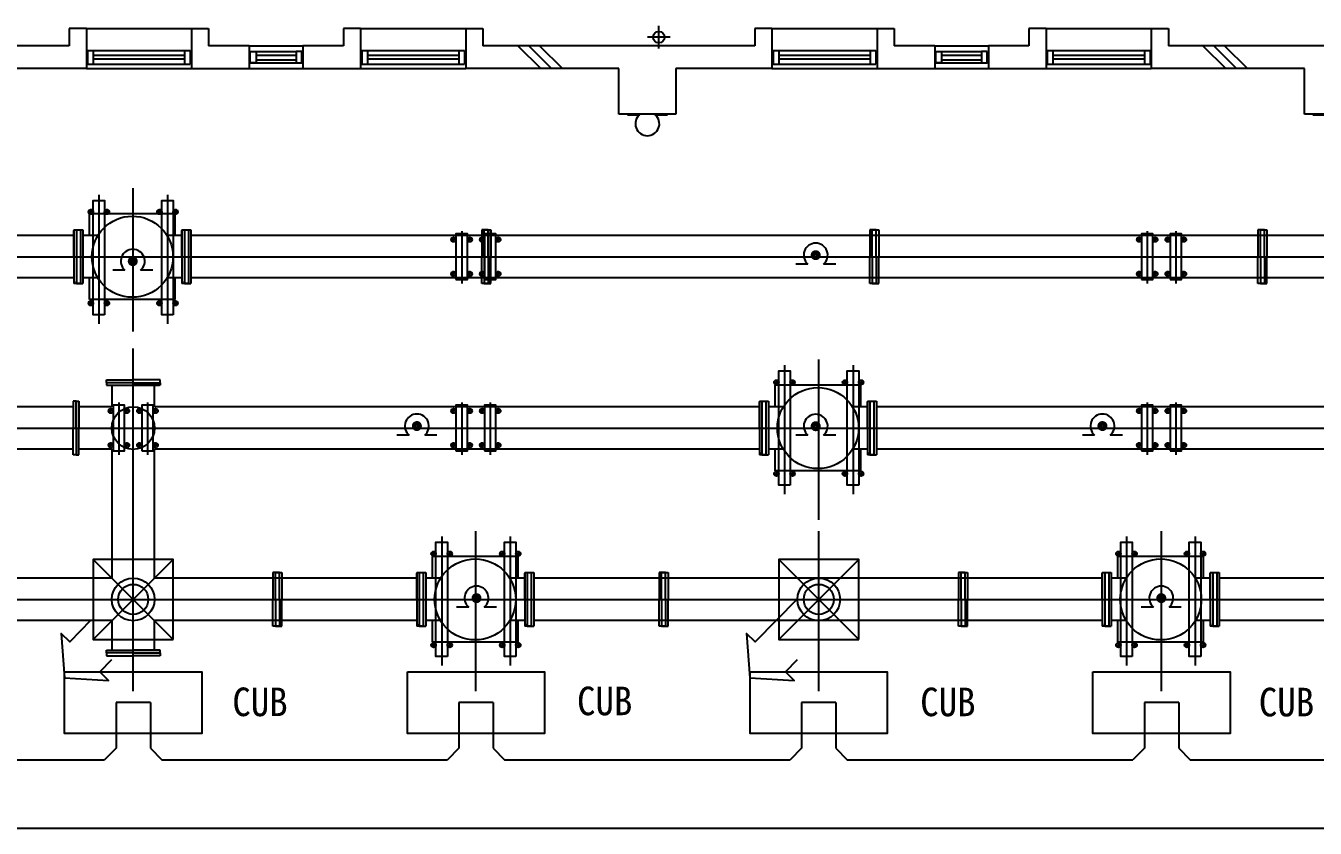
# Model space of a CAD drawing. Header units: millimetres. Extents: x 3254 to 63565, y -370693 to -326973.
# Drawn here: x 29925 to 41210, y -357035 to -350010 of the extents above; entities that cross this region are included whole.
import ezdxf
from ezdxf.enums import TextEntityAlignment as Align

# ---------------------------------------------------------------- set-up
doc = ezdxf.new("R2010")
doc.units = ezdxf.units.MM
doc.layers.add('TZ-BASE', color=253, linetype='Continuous')
doc.styles.get("Standard").update_dxf_attribs({"font": 'GulimChe.ttf'})

msp = doc.modelspace()

# ---------------------------------------------------------------- linework, layer by layer
at = {"layer": 'TZ-BASE'}
for p, q in [((30455.1, -350034.8), (30305.1, -350034.8)), ((30305.1, -350034.8), (30305.1, -350184.8)), ((30455.1, -350034.8), (31375.1, -350034.8)), ((30455.1, -350034.8), (30455.1, -350384.8)), ((31375.1, -350034.8), (31375.1, -350384.8)), ((31375.1, -350034.8), (31525.1, -350034.8)), ((31525.1, -350034.8), (31525.1, -350184.8)), ((32855.1, -350034.8), (32705.1, -350034.8)), ((32705.1, -350034.8), (32705.1, -350184.8)), ((32855.1, -350034.8), (33775.1, -350034.8)), ((32855.1, -350034.8), (32855.1, -350384.8)), ((33775.1, -350034.8), (33775.1, -350384.8)), ((33775.1, -350034.8), (33925.1, -350034.8)), ((33925.1, -350034.8), (33925.1, -350184.8)), ((35465.1, -350209.8), (35465.1, -350009.8)), ((36455.1, -350034.8), (36305.1, -350034.8)), ((36305.1, -350034.8), (36305.1, -350184.8)), ((36455.1, -350034.8), (37375.1, -350034.8)), ((36455.1, -350034.8), (36455.1, -350384.8)), ((37375.1, -350034.8), (37375.1, -350384.8)), ((37375.1, -350034.8), (37525.1, -350034.8)), ((37525.1, -350034.8), (37525.1, -350184.8)), ((38855.1, -350034.8), (38705.1, -350034.8)), ((38705.1, -350034.8), (38705.1, -350184.8)), ((38855.1, -350034.8), (39775.1, -350034.8)), ((38855.1, -350034.8), (38855.1, -350384.8)), ((39775.1, -350034.8), (39775.1, -350384.8)), ((39775.1, -350034.8), (39925.1, -350034.8)), ((39925.1, -350034.8), (39925.1, -350184.8)), ((35565.1, -350109.8), (35365.1, -350109.8)), ((30305.1, -350184.8), (27925.1, -350184.8)), ((30465.1, -350226.4), (31365.1, -350226.4)), ((30465.1, -350226.4), (30465.1, -350346.4)), ((30515.1, -350226.4), (30515.1, -350346.4)), ((30515.1, -350268), (31315.1, -350268)), ((31315.1, -350226.4), (31315.1, -350346.4)), ((31365.1, -350226.4), (31365.1, -350346.4)), ((31880.1, -350184.8), (31525.1, -350184.8)), ((31880.1, -350184.8), (32350.1, -350184.8)), ((31880.1, -350184.8), (31880.1, -350384.8)), ((31890.1, -350234.8), (32290.1, -350234.8)), ((31940.1, -350268.2), (32290.1, -350268.2)), ((32705.1, -350184.8), (32350.1, -350184.8)), ((32350.1, -350184.8), (32350.1, -350384.8)), ((32865.1, -350226.4), (33765.1, -350226.4)), ((32865.1, -350226.4), (32865.1, -350346.4)), ((32915.1, -350226.4), (32915.1, -350346.4)), ((32915.1, -350268), (33715.1, -350268)), ((33715.1, -350226.4), (33715.1, -350346.4)), ((33765.1, -350226.4), (33765.1, -350346.4)), ((36305.1, -350184.8), (33925.1, -350184.8)), ((34232.8, -350184.8), (34432.8, -350384.8)), ((34327.1, -350184.8), (34527.1, -350384.8)), ((34421.4, -350184.8), (34621.4, -350384.8)), ((36465.1, -350226.4), (37365.1, -350226.4)), ((36465.1, -350226.4), (36465.1, -350346.4)), ((36515.1, -350226.4), (36515.1, -350346.4)), ((36515.1, -350268), (37315.1, -350268)), ((37315.1, -350226.4), (37315.1, -350346.4)), ((37365.1, -350226.4), (37365.1, -350346.4)), ((37880.1, -350184.8), (37525.1, -350184.8)), ((37880.1, -350184.8), (38350.1, -350184.8)), ((37880.1, -350184.8), (37880.1, -350384.8)), ((37890.1, -350234.8), (38290.1, -350234.8)), ((37940.1, -350268.2), (38290.1, -350268.2)), ((38705.1, -350184.8), (38350.1, -350184.8)), ((38350.1, -350184.8), (38350.1, -350384.8)), ((38865.1, -350226.4), (39765.1, -350226.4)), ((38865.1, -350226.4), (38865.1, -350346.4)), ((38915.1, -350226.4), (38915.1, -350346.4)), ((38915.1, -350268), (39715.1, -350268)), ((39715.1, -350226.4), (39715.1, -350346.4)), ((39765.1, -350226.4), (39765.1, -350346.4)), ((42305.1, -350184.8), (39925.1, -350184.8)), ((40227.8, -350184.8), (40427.8, -350384.8)), ((40322.1, -350184.8), (40522.1, -350384.8)), ((40416.3, -350184.8), (40616.3, -350384.8)), ((30455.1, -350384.8), (29615.1, -350384.8)), ((30455.1, -350384.8), (31375.1, -350384.8)), ((30465.1, -350346.4), (31365.1, -350346.4)), ((30515.1, -350298), (31315.1, -350298)), ((31375.1, -350384.8), (31880.1, -350384.8)), ((31880.1, -350384.8), (32350.1, -350384.8)), ((31890.1, -350334.8), (32290.1, -350334.8)), ((31940.1, -350306.5), (32290.1, -350306.5)), ((32350.1, -350384.8), (32855.1, -350384.8)), ((32855.1, -350384.8), (33775.1, -350384.8)), ((32865.1, -350346.4), (33765.1, -350346.4)), ((32915.1, -350298), (33715.1, -350298)), ((35115.1, -350384.8), (33775.1, -350384.8)), ((35115.1, -350784.8), (35115.1, -350384.8)), ((35615.1, -350384.8), (35615.1, -350784.8)), ((36455.1, -350384.8), (35615.1, -350384.8)), ((36455.1, -350384.8), (37375.1, -350384.8)), ((36465.1, -350346.4), (37365.1, -350346.4)), ((36515.1, -350298), (37315.1, -350298)), ((37375.1, -350384.8), (37880.1, -350384.8)), ((37880.1, -350384.8), (38350.1, -350384.8)), ((37890.1, -350334.8), (38290.1, -350334.8)), ((37940.1, -350306.5), (38290.1, -350306.5)), ((38350.1, -350384.8), (38855.1, -350384.8)), ((38855.1, -350384.8), (39775.1, -350384.8)), ((38865.1, -350346.4), (39765.1, -350346.4)), ((38915.1, -350298), (39715.1, -350298)), ((41115.1, -350384.8), (39775.1, -350384.8)), ((41115.1, -350784.8), (41115.1, -350384.8)), ((35615.1, -350784.8), (35115.1, -350784.8)), ((35190.1, -350788), (35296.6, -350788)), ((35433.6, -350788), (35540.1, -350788)), ((35433.6, -350788), (35540.1, -350788)), ((41615.1, -350784.8), (41115.1, -350784.8)), ((41190.1, -350788), (41296.6, -350788)), ((30565.1, -351488.9), (30565.1, -352619.1)), ((30865.1, -352687.3), (30865.1, -351432.8)), ((31165.1, -351488.9), (31165.1, -352619.1)), ((30469.4, -351638.9), (30520, -351638.9)), ((30494.7, -351613.6), (30494.7, -351664.3)), ((30610.2, -351638.9), (30660.8, -351638.9)), ((30635.5, -351613.6), (30635.5, -351664.3)), ((31069.4, -351638.9), (31120, -351638.9)), ((31094.7, -351613.6), (31094.7, -351664.3)), ((31210.2, -351638.9), (31260.8, -351638.9)), ((31235.5, -351613.6), (31235.5, -351664.3)), ((31233.4, -351656.6), (30483.4, -351656.6)), ((30483.4, -351845.6), (30483.4, -351656.6)), ((31233.4, -351845.6), (31233.4, -351656.6)), ((30346.4, -351845.6), (25051.1, -351845.6)), ((30346.4, -351796.6), (30425.4, -351796.6)), ((30346.4, -351796.6), (30346.4, -352266.6)), ((30346.4, -352042.1), (30346.4, -351801.6)), ((30368.4, -351796.6), (30368.4, -352265.6)), ((30403.4, -351796.6), (30403.4, -352265.6)), ((30425.4, -351796.6), (30425.4, -352266.6)), ((30425.4, -351801.6), (30425.4, -352042.1)), ((30556, -351845.6), (30425.4, -351845.6)), ((30556, -351845.6), (30425.4, -351845.6)), ((31291.4, -351845.6), (31160.7, -351845.6)), ((31291.4, -351845.6), (31160.7, -351845.6)), ((31291.4, -351796.6), (31370.4, -351796.6)), ((31291.4, -351796.6), (31291.4, -352266.6)), ((31291.4, -352042.1), (31291.4, -351801.6)), ((31313.4, -351796.6), (31313.4, -352265.6)), ((31348.4, -351796.6), (31348.4, -352265.6)), ((31370.4, -351796.6), (31370.4, -352266.6)), ((31370.4, -351801.6), (31370.4, -352042.1)), ((48679.1, -351845.6), (31370.4, -351845.6)), ((33669.7, -351906.9), (33669.7, -351856.3)), ((33740.1, -351807.7), (33740.1, -352265.1)), ((33810.5, -351906.9), (33810.5, -351856.3)), ((33937.1, -351796.6), (33915.1, -351796.6)), ((33915.1, -351796.6), (33915.1, -352031.6)), ((33919.7, -351906.9), (33919.7, -351856.3)), ((33937.1, -351806.6), (33937.1, -351797.6)), ((33937.1, -352031.6), (33937.1, -351797.6)), ((33971.1, -351796.6), (33938.1, -351796.6)), ((33938.1, -351796.6), (33971.1, -351796.6)), ((33938.1, -351796.6), (33971.1, -351796.6)), ((33971.1, -351796.6), (33938.1, -351796.6)), ((33972.1, -351796.6), (33994.1, -351796.6)), ((33972.1, -351806.6), (33972.1, -351797.6)), ((33972.1, -352031.6), (33972.1, -351797.6)), ((33990.1, -351807.7), (33990.1, -352265.1)), ((33994.1, -351796.6), (33994.1, -352031.6)), ((34060.5, -351906.9), (34060.5, -351856.3)), ((37333.9, -351796.6), (37311.9, -351796.6)), ((37311.9, -351796.6), (37311.9, -352031.6)), ((37333.9, -351806.6), (37333.9, -351797.6)), ((37333.9, -352031.6), (37333.9, -351797.6)), ((37367.9, -351796.6), (37334.9, -351796.6)), ((37334.9, -351796.6), (37367.9, -351796.6)), ((37334.9, -351796.6), (37367.9, -351796.6)), ((37367.9, -351796.6), (37334.9, -351796.6)), ((37368.9, -351796.6), (37390.9, -351796.6)), ((37368.9, -351806.6), (37368.9, -351797.6)), ((37368.9, -352031.6), (37368.9, -351797.6)), ((37390.9, -351796.6), (37390.9, -352031.6)), ((39669.7, -351906.9), (39669.7, -351856.3)), ((39740.1, -351807.7), (39740.1, -352265.1)), ((39810.5, -351906.9), (39810.5, -351856.3)), ((39919.7, -351906.9), (39919.7, -351856.3)), ((39990.1, -351807.7), (39990.1, -352265.1)), ((40060.5, -351906.9), (40060.5, -351856.3)), ((40730.7, -351796.6), (40708.7, -351796.6)), ((40708.7, -351796.6), (40708.7, -352031.6)), ((40730.7, -351806.6), (40730.7, -351797.6)), ((40730.7, -352031.6), (40730.7, -351797.6)), ((40764.7, -351796.6), (40731.7, -351796.6)), ((40731.7, -351796.6), (40764.7, -351796.6)), ((40731.7, -351796.6), (40764.7, -351796.6)), ((40764.7, -351796.6), (40731.7, -351796.6)), ((40765.7, -351796.6), (40787.7, -351796.6)), ((40765.7, -351806.6), (40765.7, -351797.6)), ((40765.7, -352031.6), (40765.7, -351797.6)), ((40787.7, -351796.6), (40787.7, -352031.6)), ((33695, -351881.6), (33644.4, -351881.6)), ((33835.8, -351881.6), (33785.2, -351881.6)), ((33945, -351881.6), (33894.4, -351881.6)), ((34085.8, -351881.6), (34035.2, -351881.6)), ((39695, -351881.6), (39644.4, -351881.6)), ((39835.8, -351881.6), (39785.2, -351881.6)), ((39945, -351881.6), (39894.4, -351881.6)), ((40085.8, -351881.6), (40035.2, -351881.6)), ((12165.1, -352031.6), (49498, -352031.6)), ((30368.4, -352031.6), (30368.4, -352255.1)), ((31313.4, -352031.6), (31313.4, -352255.1)), ((33915.1, -352266.6), (33915.1, -352031.6)), ((33937.1, -352031.6), (33937.1, -352265.6)), ((33972.1, -352031.6), (33972.1, -352265.6)), ((33994.1, -352266.6), (33994.1, -352031.6)), ((37311.9, -352266.6), (37311.9, -352031.6)), ((37333.9, -352031.6), (37333.9, -352265.6)), ((37368.9, -352031.6), (37368.9, -352265.6)), ((37390.9, -352266.6), (37390.9, -352031.6)), ((40708.7, -352266.6), (40708.7, -352031.6)), ((40730.7, -352031.6), (40730.7, -352265.6)), ((40765.7, -352031.6), (40765.7, -352265.6)), ((40787.7, -352266.6), (40787.7, -352031.6)), ((30792.8, -352150.5), (30686.3, -352150.5)), ((31036.3, -352150.5), (30929.8, -352150.5)), ((33695, -352181.6), (33644.4, -352181.6)), ((33669.7, -352206.9), (33669.7, -352156.3)), ((33835.8, -352181.6), (33785.2, -352181.6)), ((33810.5, -352206.9), (33810.5, -352156.3)), ((33945, -352181.6), (33894.4, -352181.6)), ((33919.7, -352206.9), (33919.7, -352156.3)), ((34085.8, -352181.6), (34035.2, -352181.6)), ((34060.5, -352206.9), (34060.5, -352156.3)), ((36770, -352097.4), (36663.5, -352097.4)), ((37013.5, -352097.4), (36907, -352097.4)), ((39695, -352181.6), (39644.4, -352181.6)), ((39669.7, -352206.9), (39669.7, -352156.3)), ((39835.8, -352181.6), (39785.2, -352181.6)), ((39810.5, -352206.9), (39810.5, -352156.3)), ((39945, -352181.6), (39894.4, -352181.6)), ((39919.7, -352206.9), (39919.7, -352156.3)), ((40085.8, -352181.6), (40035.2, -352181.6)), ((40060.5, -352206.9), (40060.5, -352156.3)), ((30346.4, -352217.6), (25051.1, -352217.6)), ((30368.4, -352266.6), (30346.4, -352266.6)), ((30368.4, -352234.5), (30368.4, -352255.1)), ((30368.4, -352246.1), (30368.4, -352255.1)), ((30368.4, -352255.1), (30368.4, -352246.1)), ((30368.4, -352256.6), (30368.4, -352265.6)), ((30402.4, -352266.6), (30369.4, -352266.6)), ((30369.4, -352266.6), (30402.4, -352266.6)), ((30403.4, -352234.5), (30403.4, -352265.6)), ((30403.4, -352265.6), (30403.4, -352256.6)), ((30403.4, -352265.6), (30403.4, -352256.6)), ((30403.4, -352266.6), (30425.4, -352266.6)), ((30556, -352217.6), (30425.4, -352217.6)), ((30483.4, -352406.6), (30483.4, -352217.6)), ((31291.4, -352217.6), (31160.7, -352217.6)), ((31233.4, -352406.6), (31233.4, -352217.6)), ((31313.4, -352266.6), (31291.4, -352266.6)), ((31313.4, -352234.5), (31313.4, -352255.1)), ((31313.4, -352246.1), (31313.4, -352255.1)), ((31313.4, -352255.1), (31313.4, -352246.1)), ((31313.4, -352256.6), (31313.4, -352265.6)), ((31347.4, -352266.6), (31314.4, -352266.6)), ((31314.4, -352266.6), (31347.4, -352266.6)), ((31348.4, -352234.5), (31348.4, -352265.6)), ((31348.4, -352265.6), (31348.4, -352256.6)), ((31348.4, -352265.6), (31348.4, -352256.6)), ((31348.4, -352266.6), (31370.4, -352266.6)), ((48679.1, -352217.6), (31370.4, -352217.6)), ((33937.1, -352266.6), (33915.1, -352266.6)), ((33937.1, -352256.6), (33937.1, -352265.6)), ((33937.1, -352256.6), (33937.1, -352265.6)), ((33971.1, -352266.6), (33938.1, -352266.6)), ((33938.1, -352266.6), (33971.1, -352266.6)), ((33938.1, -352266.6), (33971.1, -352266.6)), ((33971.1, -352266.6), (33938.1, -352266.6)), ((33972.1, -352256.6), (33972.1, -352265.6)), ((33972.1, -352266.6), (33994.1, -352266.6)), ((37333.9, -352266.6), (37311.9, -352266.6)), ((37333.9, -352256.6), (37333.9, -352265.6)), ((37333.9, -352256.6), (37333.9, -352265.6)), ((37367.9, -352266.6), (37334.9, -352266.6)), ((37334.9, -352266.6), (37367.9, -352266.6)), ((37334.9, -352266.6), (37367.9, -352266.6)), ((37367.9, -352266.6), (37334.9, -352266.6)), ((37368.9, -352256.6), (37368.9, -352265.6)), ((37368.9, -352266.6), (37390.9, -352266.6)), ((40730.7, -352266.6), (40708.7, -352266.6)), ((40730.7, -352256.6), (40730.7, -352265.6)), ((40730.7, -352256.6), (40730.7, -352265.6)), ((40764.7, -352266.6), (40731.7, -352266.6)), ((40731.7, -352266.6), (40764.7, -352266.6)), ((40731.7, -352266.6), (40764.7, -352266.6)), ((40764.7, -352266.6), (40731.7, -352266.6)), ((40765.7, -352256.6), (40765.7, -352265.6)), ((40765.7, -352266.6), (40787.7, -352266.6)), ((31233.4, -352406.6), (30483.4, -352406.6)), ((30494.7, -352413.6), (30494.7, -352464.3)), ((30635.5, -352413.6), (30635.5, -352464.3)), ((31094.7, -352413.6), (31094.7, -352464.3)), ((31235.5, -352413.6), (31235.5, -352464.3)), ((30469.4, -352438.9), (30520, -352438.9)), ((30610.2, -352438.9), (30660.8, -352438.9)), ((31069.4, -352438.9), (31120, -352438.9)), ((31210.2, -352438.9), (31260.8, -352438.9)), ((30865.1, -355834), (30865.1, -352834)), ((36565.1, -352981.6), (36565.1, -354111.7)), ((36865.1, -354334), (36865.1, -352932.8)), ((37165.1, -352981.6), (37165.1, -354111.7)), ((30630.1, -353131.3), (30630.1, -353109.3)), ((30630.1, -353109.3), (30865.1, -353109.3)), ((31100.1, -353109.3), (30865.1, -353109.3)), ((31100.1, -353134.3), (31100.1, -353109.3)), ((36494.7, -353106.3), (36494.7, -353156.9)), ((36635.5, -353106.3), (36635.5, -353156.9)), ((37094.7, -353106.3), (37094.7, -353156.9)), ((37235.5, -353106.3), (37235.5, -353156.9)), ((30630.1, -353134.3), (30630.1, -353156.3)), ((30630.1, -353156.3), (30865.1, -353156.3)), ((30630.1, -353156.3), (30865.1, -353156.3)), ((30662.2, -353134.3), (30631.1, -353134.3)), ((30865.1, -353134.3), (30631.1, -353134.3)), ((30635.1, -353156.3), (30865.1, -353156.3)), ((30679.1, -353156.3), (30679.1, -353345.6)), ((30865.1, -353134.3), (31099.1, -353134.3)), ((31100.1, -353156.3), (30865.1, -353156.3)), ((30865.1, -353156.3), (31095.1, -353156.3)), ((31051.1, -353156.3), (31095.1, -353156.3)), ((31051.1, -353345.6), (31051.1, -353156.3)), ((31068, -353134.3), (31099.1, -353134.3)), ((31100.1, -353134.3), (31100.1, -353156.3)), ((36469.4, -353131.6), (36520, -353131.6)), ((37233.4, -353156.6), (36483.4, -353156.6)), ((36483.4, -353345.6), (36483.4, -353156.6)), ((36610.2, -353131.6), (36660.8, -353131.6)), ((37069.4, -353131.6), (37120, -353131.6)), ((37210.2, -353131.6), (37260.8, -353131.6)), ((37233.4, -353345.6), (37233.4, -353156.6)), ((30340.9, -353296.6), (30340.9, -353531.6)), ((30365.9, -353296.6), (30340.9, -353296.6)), ((30365.9, -353296.6), (30387.9, -353296.6)), ((30365.9, -353531.6), (30365.9, -353297.6)), ((30365.9, -353328.7), (30365.9, -353297.6)), ((30387.9, -353296.6), (30387.9, -353531.6)), ((30387.9, -353531.6), (30387.9, -353301.6)), ((30387.9, -353345.6), (30387.9, -353301.6)), ((30740.1, -353307.7), (30740.1, -353765.1)), ((30990.1, -353307.7), (30990.1, -353765.1)), ((33740.1, -353307.7), (33740.1, -353765.1)), ((33990.1, -353307.7), (33990.1, -353765.1)), ((36346.4, -353296.6), (36425.4, -353296.6)), ((36346.4, -353296.6), (36346.4, -353766.6)), ((36346.4, -353542.1), (36346.4, -353301.6)), ((36368.4, -353296.6), (36368.4, -353765.6)), ((36403.4, -353296.6), (36403.4, -353765.6)), ((36425.4, -353296.6), (36425.4, -353766.6)), ((36425.4, -353301.6), (36425.4, -353542.1)), ((37291.4, -353296.6), (37370.4, -353296.6)), ((37291.4, -353296.6), (37291.4, -353766.6)), ((37291.4, -353542.1), (37291.4, -353301.6)), ((37313.4, -353296.6), (37313.4, -353765.6)), ((37348.4, -353296.6), (37348.4, -353765.6)), ((37370.4, -353296.6), (37370.4, -353766.6)), ((37370.4, -353301.6), (37370.4, -353542.1)), ((39740.1, -353307.7), (39740.1, -353765.1)), ((39990.1, -353307.7), (39990.1, -353765.1)), ((30340.9, -353345.6), (19051.1, -353345.6)), ((30679.1, -353345.6), (30387.9, -353345.6)), ((30695, -353381.6), (30644.4, -353381.6)), ((30669.7, -353406.9), (30669.7, -353356.3)), ((30835.8, -353381.6), (30785.2, -353381.6)), ((30810.5, -353406.9), (30810.5, -353356.3)), ((30945, -353381.6), (30894.4, -353381.6)), ((30919.7, -353406.9), (30919.7, -353356.3)), ((31085.8, -353381.6), (31035.2, -353381.6)), ((36346.4, -353345.6), (31051.1, -353345.6)), ((31060.5, -353406.9), (31060.5, -353356.3)), ((33695, -353381.6), (33644.4, -353381.6)), ((33669.7, -353406.9), (33669.7, -353356.3)), ((33835.8, -353381.6), (33785.2, -353381.6)), ((33810.5, -353406.9), (33810.5, -353356.3)), ((33945, -353381.6), (33894.4, -353381.6)), ((33919.7, -353406.9), (33919.7, -353356.3)), ((34085.8, -353381.6), (34035.2, -353381.6)), ((34060.5, -353406.9), (34060.5, -353356.3)), ((36556, -353345.6), (36425.4, -353345.6)), ((37291.4, -353345.6), (37160.7, -353345.6)), ((48679.1, -353345.6), (37370.4, -353345.6)), ((39695, -353381.6), (39644.4, -353381.6)), ((39669.7, -353406.9), (39669.7, -353356.3)), ((39835.8, -353381.6), (39785.2, -353381.6)), ((39810.5, -353406.9), (39810.5, -353356.3)), ((39945, -353381.6), (39894.4, -353381.6)), ((39919.7, -353406.9), (39919.7, -353356.3)), ((40085.8, -353381.6), (40035.2, -353381.6)), ((40060.5, -353406.9), (40060.5, -353356.3)), ((18120.2, -353531.6), (55478.5, -353531.6)), ((30340.9, -353766.6), (30340.9, -353531.6)), ((30365.9, -353531.6), (30365.9, -353765.6)), ((30387.9, -353766.6), (30387.9, -353531.6)), ((30387.9, -353766.6), (30387.9, -353531.6)), ((30387.9, -353761.6), (30387.9, -353531.6)), ((36368.4, -353531.6), (36368.4, -353755.1)), ((37313.4, -353531.6), (37313.4, -353755.1)), ((30669.7, -353706.9), (30669.7, -353656.3)), ((30810.5, -353706.9), (30810.5, -353656.3)), ((30919.7, -353706.9), (30919.7, -353656.3)), ((31060.5, -353706.9), (31060.5, -353656.3)), ((33279.4, -353593.6), (33172.9, -353593.6)), ((33522.9, -353593.6), (33416.4, -353593.6)), ((33669.7, -353706.9), (33669.7, -353656.3)), ((33810.5, -353706.9), (33810.5, -353656.3)), ((33919.7, -353706.9), (33919.7, -353656.3)), ((34060.5, -353706.9), (34060.5, -353656.3)), ((36770, -353595), (36663.5, -353595)), ((37013.5, -353595), (36907, -353595)), ((39279.4, -353593.6), (39172.9, -353593.6)), ((39522.9, -353593.6), (39416.4, -353593.6)), ((39669.7, -353706.9), (39669.7, -353656.3)), ((39810.5, -353706.9), (39810.5, -353656.3)), ((39919.7, -353706.9), (39919.7, -353656.3)), ((40060.5, -353706.9), (40060.5, -353656.3)), ((30340.9, -353717.6), (19051.1, -353717.6)), ((30362.9, -353766.6), (30340.9, -353766.6)), ((30365.9, -353734.6), (30365.9, -353765.6)), ((30365.9, -353766.6), (30387.9, -353766.6)), ((30679.1, -353717.6), (30387.9, -353717.6)), ((30695, -353681.6), (30644.4, -353681.6)), ((30679.1, -353717.6), (30679.1, -354845.6)), ((30835.8, -353681.6), (30785.2, -353681.6)), ((30945, -353681.6), (30894.4, -353681.6)), ((31085.8, -353681.6), (31035.2, -353681.6)), ((31051.1, -354845.6), (31051.1, -353717.6)), ((36346.4, -353717.6), (31051.1, -353717.6)), ((33695, -353681.6), (33644.4, -353681.6)), ((33835.8, -353681.6), (33785.2, -353681.6)), ((33945, -353681.6), (33894.4, -353681.6)), ((34085.8, -353681.6), (34035.2, -353681.6)), ((36368.4, -353766.6), (36346.4, -353766.6)), ((36368.4, -353734.5), (36368.4, -353755.1)), ((36368.4, -353746.1), (36368.4, -353755.1)), ((36368.4, -353755.1), (36368.4, -353746.1)), ((36368.4, -353756.6), (36368.4, -353765.6)), ((36402.4, -353766.6), (36369.4, -353766.6)), ((36369.4, -353766.6), (36402.4, -353766.6)), ((36403.4, -353734.5), (36403.4, -353765.6)), ((36403.4, -353765.6), (36403.4, -353756.6)), ((36403.4, -353765.6), (36403.4, -353756.6)), ((36403.4, -353766.6), (36425.4, -353766.6)), ((36556, -353717.6), (36425.4, -353717.6)), ((36483.4, -353906.6), (36483.4, -353717.6)), ((37291.4, -353717.6), (37160.7, -353717.6)), ((37233.4, -353906.6), (37233.4, -353717.6)), ((37313.4, -353766.6), (37291.4, -353766.6)), ((37313.4, -353734.5), (37313.4, -353755.1)), ((37313.4, -353746.1), (37313.4, -353755.1)), ((37313.4, -353755.1), (37313.4, -353746.1)), ((37313.4, -353756.6), (37313.4, -353765.6)), ((37347.4, -353766.6), (37314.4, -353766.6)), ((37314.4, -353766.6), (37347.4, -353766.6)), ((37348.4, -353734.5), (37348.4, -353765.6)), ((37348.4, -353765.6), (37348.4, -353756.6)), ((37348.4, -353765.6), (37348.4, -353756.6)), ((37348.4, -353766.6), (37370.4, -353766.6)), ((48679.1, -353717.6), (37370.4, -353717.6)), ((39695, -353681.6), (39644.4, -353681.6)), ((39835.8, -353681.6), (39785.2, -353681.6)), ((39945, -353681.6), (39894.4, -353681.6)), ((40085.8, -353681.6), (40035.2, -353681.6)), ((36469.4, -353931.6), (36520, -353931.6)), ((37233.4, -353906.6), (36483.4, -353906.6)), ((36494.7, -353906.3), (36494.7, -353956.9)), ((36610.2, -353931.6), (36660.8, -353931.6)), ((36635.5, -353906.3), (36635.5, -353956.9)), ((37069.4, -353931.6), (37120, -353931.6)), ((37094.7, -353906.3), (37094.7, -353956.9)), ((37210.2, -353931.6), (37260.8, -353931.6)), ((37235.5, -353906.3), (37235.5, -353956.9)), ((33865.1, -355834), (33865.1, -354432.8)), ((36865.1, -355834), (36865.1, -354432.8)), ((39865.1, -355834), (39865.1, -354432.8)), ((33565.1, -354481.6), (33565.1, -355611.7)), ((34165.1, -354481.6), (34165.1, -355611.7)), ((39558.4, -354481.6), (39558.4, -355611.7)), ((40158.4, -354481.6), (40158.4, -355611.7)), ((31215.1, -354681.6), (30515.1, -355381.6)), ((31215.1, -355381.6), (30515.1, -354681.6)), ((31215.1, -354681.6), (30515.1, -355381.6)), ((31215.1, -355381.6), (30515.1, -354681.6)), ((33469.4, -354631.6), (33520, -354631.6)), ((34233.4, -354656.6), (33483.4, -354656.6)), ((33483.4, -354845.6), (33483.4, -354656.6)), ((33494.7, -354606.3), (33494.7, -354656.9)), ((33610.2, -354631.6), (33660.8, -354631.6)), ((33635.5, -354606.3), (33635.5, -354656.9)), ((34069.4, -354631.6), (34120, -354631.6)), ((34094.7, -354606.3), (34094.7, -354656.9)), ((34210.2, -354631.6), (34260.8, -354631.6)), ((34233.4, -354845.6), (34233.4, -354656.6)), ((34235.5, -354606.3), (34235.5, -354656.9)), ((37215.1, -354681.6), (36515.1, -355381.6)), ((37215.1, -355381.6), (36515.1, -354681.6)), ((37215.1, -354681.6), (36515.1, -355381.6)), ((37215.1, -355381.6), (36515.1, -354681.6)), ((39462.6, -354631.6), (39513.3, -354631.6)), ((40233.4, -354656.6), (39483.4, -354656.6)), ((39483.4, -354845.6), (39483.4, -354656.6)), ((39488, -354606.3), (39488, -354656.9)), ((39603.5, -354631.6), (39654.1, -354631.6)), ((39628.8, -354606.3), (39628.8, -354656.9)), ((40062.6, -354631.6), (40113.3, -354631.6)), ((40088, -354606.3), (40088, -354656.9)), ((40203.5, -354631.6), (40254.1, -354631.6)), ((40228.8, -354606.3), (40228.8, -354656.9)), ((40233.4, -354845.6), (40233.4, -354656.6)), ((32110.1, -354796.6), (32088.1, -354796.6)), ((32088.1, -354796.6), (32088.1, -355031.6)), ((32110.1, -354806.6), (32110.1, -354797.6)), ((32110.1, -355031.6), (32110.1, -354797.6)), ((32144.1, -354796.6), (32111.1, -354796.6)), ((32111.1, -354796.6), (32144.1, -354796.6)), ((32111.1, -354796.6), (32144.1, -354796.6)), ((32144.1, -354796.6), (32111.1, -354796.6)), ((32145.1, -354796.6), (32167.1, -354796.6)), ((32145.1, -354806.6), (32145.1, -354797.6)), ((32145.1, -355031.6), (32145.1, -354797.6)), ((32167.1, -354796.6), (32167.1, -355031.6)), ((33346.4, -354796.6), (33425.4, -354796.6)), ((33346.4, -354796.6), (33346.4, -355266.6)), ((33346.4, -355042.1), (33346.4, -354801.6)), ((33368.4, -354796.6), (33368.4, -355265.6)), ((33403.4, -354796.6), (33403.4, -355265.6)), ((33425.4, -354796.6), (33425.4, -355266.6)), ((33425.4, -354801.6), (33425.4, -355042.1)), ((34291.4, -354796.6), (34370.4, -354796.6)), ((34291.4, -354796.6), (34291.4, -355266.6)), ((34291.4, -355042.1), (34291.4, -354801.6)), ((34313.4, -354796.6), (34313.4, -355265.6)), ((34348.4, -354796.6), (34348.4, -355265.6)), ((34370.4, -354796.6), (34370.4, -355266.6)), ((34370.4, -354801.6), (34370.4, -355042.1)), ((35489.4, -354796.6), (35467.4, -354796.6)), ((35467.4, -354796.6), (35467.4, -355031.6)), ((35489.4, -354806.6), (35489.4, -354797.6)), ((35489.4, -355031.6), (35489.4, -354797.6)), ((35523.4, -354796.6), (35490.4, -354796.6)), ((35490.4, -354796.6), (35523.4, -354796.6)), ((35490.4, -354796.6), (35523.4, -354796.6)), ((35523.4, -354796.6), (35490.4, -354796.6)), ((35524.4, -354796.6), (35546.4, -354796.6)), ((35524.4, -354806.6), (35524.4, -354797.6)), ((35524.4, -355031.6), (35524.4, -354797.6)), ((35546.4, -354796.6), (35546.4, -355031.6)), ((38110.1, -354796.6), (38088.1, -354796.6)), ((38088.1, -354796.6), (38088.1, -355031.6)), ((38110.1, -354806.6), (38110.1, -354797.6)), ((38110.1, -355031.6), (38110.1, -354797.6)), ((38144.1, -354796.6), (38111.1, -354796.6)), ((38111.1, -354796.6), (38144.1, -354796.6)), ((38111.1, -354796.6), (38144.1, -354796.6)), ((38144.1, -354796.6), (38111.1, -354796.6)), ((38145.1, -354796.6), (38167.1, -354796.6)), ((38145.1, -354806.6), (38145.1, -354797.6)), ((38145.1, -355031.6), (38145.1, -354797.6)), ((38167.1, -354796.6), (38167.1, -355031.6)), ((39346.4, -354796.6), (39425.4, -354796.6)), ((39346.4, -354796.6), (39346.4, -355266.6)), ((39346.4, -355042.1), (39346.4, -354801.6)), ((39368.4, -354796.6), (39368.4, -355265.6)), ((39403.4, -354796.6), (39403.4, -355265.6)), ((39425.4, -354796.6), (39425.4, -355266.6)), ((39425.4, -354801.6), (39425.4, -355042.1)), ((40291.4, -354796.6), (40370.4, -354796.6)), ((40291.4, -354796.6), (40291.4, -355266.6)), ((40291.4, -355042.1), (40291.4, -354801.6)), ((40313.4, -354796.6), (40313.4, -355265.6)), ((40348.4, -354796.6), (40348.4, -355265.6)), ((40370.4, -354796.6), (40370.4, -355266.6)), ((40370.4, -354801.6), (40370.4, -355042.1)), ((30679.1, -354845.6), (28160.7, -354845.6)), ((33346.4, -354845.6), (31051.1, -354845.6)), ((33483.4, -354845.6), (33425.4, -354845.6)), ((33556, -354845.6), (33425.4, -354845.6)), ((34291.4, -354845.6), (34160.7, -354845.6)), ((34291.4, -354845.6), (34233.4, -354845.6)), ((39346.4, -354845.6), (34370.4, -354845.6)), ((39556, -354845.6), (39425.4, -354845.6)), ((39556, -354845.6), (39425.4, -354845.6)), ((40291.4, -354845.6), (40160.7, -354845.6)), ((40291.4, -354845.6), (40160.7, -354845.6)), ((48679.1, -354845.6), (40370.4, -354845.6)), ((12165.1, -355031.6), (55478.5, -355031.6)), ((30600.3, -355031.6), (31140, -355031.6)), ((32088.1, -355266.6), (32088.1, -355031.6)), ((32110.1, -355031.6), (32110.1, -355265.6)), ((32145.1, -355031.6), (32145.1, -355265.6)), ((32167.1, -355266.6), (32167.1, -355031.6)), ((33368.4, -355031.6), (33368.4, -355255.1)), ((33801.2, -355100.2), (33694.7, -355100.2)), ((34044.7, -355100.2), (33938.2, -355100.2)), ((34313.4, -355031.6), (34313.4, -355255.1)), ((35467.4, -355266.6), (35467.4, -355031.6)), ((35489.4, -355031.6), (35489.4, -355265.6)), ((35524.4, -355031.6), (35524.4, -355265.6)), ((35546.4, -355266.6), (35546.4, -355031.6)), ((36600.3, -355031.6), (37140, -355031.6)), ((38088.1, -355266.6), (38088.1, -355031.6)), ((38110.1, -355031.6), (38110.1, -355265.6)), ((38145.1, -355031.6), (38145.1, -355265.6)), ((38167.1, -355266.6), (38167.1, -355031.6)), ((39368.4, -355031.6), (39368.4, -355255.1)), ((39794.5, -355100.2), (39688, -355100.2)), ((40038, -355100.2), (39931.5, -355100.2)), ((40313.4, -355031.6), (40313.4, -355255.1)), ((30679.1, -355217.6), (28160.7, -355217.6)), ((30679.1, -355217.6), (30679.1, -355477.4)), ((31051.1, -355477.4), (31051.1, -355217.6)), ((33346.4, -355217.6), (31051.1, -355217.6)), ((33368.4, -355234.5), (33368.4, -355255.1)), ((33368.4, -355246.1), (33368.4, -355255.1)), ((33368.4, -355255.1), (33368.4, -355246.1)), ((33403.4, -355234.5), (33403.4, -355265.6)), ((33483.4, -355217.6), (33425.4, -355217.6)), ((33556, -355217.6), (33425.4, -355217.6)), ((33483.4, -355406.6), (33483.4, -355217.6)), ((34291.4, -355217.6), (34160.7, -355217.6)), ((34233.4, -355406.6), (34233.4, -355217.6)), ((34291.4, -355217.6), (34233.4, -355217.6)), ((34313.4, -355234.5), (34313.4, -355255.1)), ((34313.4, -355246.1), (34313.4, -355255.1)), ((34313.4, -355255.1), (34313.4, -355246.1)), ((34348.4, -355234.5), (34348.4, -355265.6)), ((39346.4, -355217.6), (34370.4, -355217.6)), ((39368.4, -355234.5), (39368.4, -355255.1)), ((39368.4, -355246.1), (39368.4, -355255.1)), ((39368.4, -355255.1), (39368.4, -355246.1)), ((39403.4, -355234.5), (39403.4, -355265.6)), ((39556, -355217.6), (39425.4, -355217.6)), ((39556, -355217.6), (39425.4, -355217.6)), ((39483.4, -355406.6), (39483.4, -355217.6)), ((40291.4, -355217.6), (40160.7, -355217.6)), ((40291.4, -355217.6), (40160.7, -355217.6)), ((40233.4, -355406.6), (40233.4, -355217.6)), ((40313.4, -355234.5), (40313.4, -355255.1)), ((40313.4, -355246.1), (40313.4, -355255.1)), ((40313.4, -355255.1), (40313.4, -355246.1)), ((40348.4, -355234.5), (40348.4, -355265.6)), ((48679.1, -355217.6), (40370.4, -355217.6)), ((32110.1, -355266.6), (32088.1, -355266.6)), ((32110.1, -355256.6), (32110.1, -355265.6)), ((32110.1, -355256.6), (32110.1, -355265.6)), ((32144.1, -355266.6), (32111.1, -355266.6)), ((32111.1, -355266.6), (32144.1, -355266.6)), ((32111.1, -355266.6), (32144.1, -355266.6)), ((32144.1, -355266.6), (32111.1, -355266.6)), ((32145.1, -355256.6), (32145.1, -355265.6)), ((32145.1, -355266.6), (32167.1, -355266.6)), ((33368.4, -355266.6), (33346.4, -355266.6)), ((33368.4, -355256.6), (33368.4, -355265.6)), ((33402.4, -355266.6), (33369.4, -355266.6)), ((33369.4, -355266.6), (33402.4, -355266.6)), ((33403.4, -355265.6), (33403.4, -355256.6)), ((33403.4, -355265.6), (33403.4, -355256.6)), ((33403.4, -355266.6), (33425.4, -355266.6)), ((34313.4, -355266.6), (34291.4, -355266.6)), ((34313.4, -355256.6), (34313.4, -355265.6)), ((34347.4, -355266.6), (34314.4, -355266.6)), ((34314.4, -355266.6), (34347.4, -355266.6)), ((34348.4, -355265.6), (34348.4, -355256.6)), ((34348.4, -355265.6), (34348.4, -355256.6)), ((34348.4, -355266.6), (34370.4, -355266.6)), ((35489.4, -355266.6), (35467.4, -355266.6)), ((35489.4, -355256.6), (35489.4, -355265.6)), ((35489.4, -355256.6), (35489.4, -355265.6)), ((35523.4, -355266.6), (35490.4, -355266.6)), ((35490.4, -355266.6), (35523.4, -355266.6)), ((35490.4, -355266.6), (35523.4, -355266.6)), ((35523.4, -355266.6), (35490.4, -355266.6)), ((35524.4, -355256.6), (35524.4, -355265.6)), ((35524.4, -355266.6), (35546.4, -355266.6)), ((38110.1, -355266.6), (38088.1, -355266.6)), ((38110.1, -355256.6), (38110.1, -355265.6)), ((38110.1, -355256.6), (38110.1, -355265.6)), ((38144.1, -355266.6), (38111.1, -355266.6)), ((38111.1, -355266.6), (38144.1, -355266.6)), ((38111.1, -355266.6), (38144.1, -355266.6)), ((38144.1, -355266.6), (38111.1, -355266.6)), ((38145.1, -355256.6), (38145.1, -355265.6)), ((38145.1, -355266.6), (38167.1, -355266.6)), ((39368.4, -355266.6), (39346.4, -355266.6)), ((39368.4, -355256.6), (39368.4, -355265.6)), ((39402.4, -355266.6), (39369.4, -355266.6)), ((39369.4, -355266.6), (39402.4, -355266.6)), ((39403.4, -355265.6), (39403.4, -355256.6)), ((39403.4, -355265.6), (39403.4, -355256.6)), ((39403.4, -355266.6), (39425.4, -355266.6)), ((40313.4, -355266.6), (40291.4, -355266.6)), ((40313.4, -355256.6), (40313.4, -355265.6)), ((40347.4, -355266.6), (40314.4, -355266.6)), ((40314.4, -355266.6), (40347.4, -355266.6)), ((40348.4, -355265.6), (40348.4, -355256.6)), ((40348.4, -355265.6), (40348.4, -355256.6)), ((40348.4, -355266.6), (40370.4, -355266.6)), ((30630.1, -355499.4), (30630.1, -355477.4)), ((30630.1, -355477.4), (30865.1, -355477.4)), ((30630.1, -355477.4), (30865.1, -355477.4)), ((30635.1, -355477.4), (30865.1, -355477.4)), ((31100.1, -355477.4), (30865.1, -355477.4)), ((30865.1, -355477.4), (31095.1, -355477.4)), ((31051.1, -355477.4), (31095.1, -355477.4)), ((31100.1, -355499.4), (31100.1, -355477.4)), ((33469.4, -355431.6), (33520, -355431.6)), ((34233.4, -355406.6), (33483.4, -355406.6)), ((33494.7, -355406.3), (33494.7, -355456.9)), ((33610.2, -355431.6), (33660.8, -355431.6)), ((33635.5, -355406.3), (33635.5, -355456.9)), ((34069.4, -355431.6), (34120, -355431.6)), ((34094.7, -355406.3), (34094.7, -355456.9)), ((34210.2, -355431.6), (34260.8, -355431.6)), ((34235.5, -355406.3), (34235.5, -355456.9)), ((39462.6, -355431.6), (39513.3, -355431.6)), ((40233.4, -355406.6), (39483.4, -355406.6)), ((39488, -355406.3), (39488, -355456.9)), ((39603.5, -355431.6), (39654.1, -355431.6)), ((39628.8, -355406.3), (39628.8, -355456.9)), ((40062.6, -355431.6), (40113.3, -355431.6)), ((40088, -355406.3), (40088, -355456.9)), ((40203.5, -355431.6), (40254.1, -355431.6)), ((40228.8, -355406.3), (40228.8, -355456.9)), ((30630.1, -355502.4), (30630.1, -355524.4)), ((30630.1, -355524.4), (30865.1, -355524.4)), ((30662.2, -355499.4), (30631.1, -355499.4)), ((30865.1, -355499.4), (30631.1, -355499.4)), ((30865.1, -355499.4), (31099.1, -355499.4)), ((31100.1, -355524.4), (30865.1, -355524.4)), ((31068, -355499.4), (31099.1, -355499.4)), ((31100.1, -355499.4), (31100.1, -355524.4)), ((30715.1, -355934.8), (30715.1, -356334.8)), ((31015.1, -355934.8), (30715.1, -355934.8)), ((31015.1, -355934.8), (31015.1, -356334.8)), ((33715.1, -355934.8), (33715.1, -356334.8)), ((34015.1, -355934.8), (33715.1, -355934.8)), ((34015.1, -355934.8), (34015.1, -356334.8)), ((36715.1, -355934.8), (36715.1, -356334.8)), ((37015.1, -355934.8), (36715.1, -355934.8)), ((37015.1, -355934.8), (37015.1, -356334.8)), ((39715.1, -355934.8), (39715.1, -356334.8)), ((40015.1, -355934.8), (39715.1, -355934.8)), ((40015.1, -355934.8), (40015.1, -356334.8)), ((30715.1, -356334.8), (30615, -356434.8)), ((31015.1, -356334.8), (31114.4, -356434.8)), ((33715.1, -356334.8), (33615, -356434.8)), ((34015.1, -356334.8), (34114.4, -356434.8)), ((36715.1, -356334.8), (36615, -356434.8)), ((37015.1, -356334.8), (37114.4, -356434.8)), ((39715.1, -356334.8), (39615, -356434.8)), ((40015.1, -356334.8), (40114.4, -356434.8)), ((28114.4, -356434.8), (30615, -356434.8)), ((31114.4, -356434.8), (33615, -356434.8)), ((34114.4, -356434.8), (36615, -356434.8)), ((37114.4, -356434.8), (39615, -356434.8)), ((40114.4, -356434.8), (45615, -356434.8)), ((17141.6, -357034.8), (52015.1, -357034.8))]:
    msp.add_line(p, q, dxfattribs=at)
for points in [[(31890.1, -350234.8), (31940.1, -350234.8), (31940.1, -350334.8), (31890.1, -350334.8)], [(32340.1, -350234.8), (32290.1, -350234.8), (32290.1, -350334.8), (32340.1, -350334.8)], [(37890.1, -350234.8), (37940.1, -350234.8), (37940.1, -350334.8), (37890.1, -350334.8)], [(38340.1, -350234.8), (38290.1, -350234.8), (38290.1, -350334.8), (38340.1, -350334.8)], [(30615.1, -352538.9), (30515.1, -352538.9), (30515.1, -351538.9), (30615.1, -351538.9)], [(31215.1, -352538.9), (31115.1, -352538.9), (31115.1, -351538.9), (31215.1, -351538.9)], [(33690.1, -352231.6), (33790.1, -352231.6), (33790.1, -351831.6), (33690.1, -351831.6)], [(33940.1, -352231.6), (34040.1, -352231.6), (34040.1, -351831.6), (33940.1, -351831.6)], [(39690.1, -352231.6), (39790.1, -352231.6), (39790.1, -351831.6), (39690.1, -351831.6)], [(39940.1, -352231.6), (40040.1, -352231.6), (40040.1, -351831.6), (39940.1, -351831.6)], [(36615.1, -354031.6), (36515.1, -354031.6), (36515.1, -353031.6), (36615.1, -353031.6)], [(37215.1, -354031.6), (37115.1, -354031.6), (37115.1, -353031.6), (37215.1, -353031.6)], [(30690.1, -353731.6), (30790.1, -353731.6), (30790.1, -353331.6), (30690.1, -353331.6)], [(30940.1, -353731.6), (31040.1, -353731.6), (31040.1, -353331.6), (30940.1, -353331.6)], [(33690.1, -353731.6), (33790.1, -353731.6), (33790.1, -353331.6), (33690.1, -353331.6)], [(33940.1, -353731.6), (34040.1, -353731.6), (34040.1, -353331.6), (33940.1, -353331.6)], [(39690.1, -353731.6), (39790.1, -353731.6), (39790.1, -353331.6), (39690.1, -353331.6)], [(39940.1, -353731.6), (40040.1, -353731.6), (40040.1, -353331.6), (39940.1, -353331.6)], [(33615.1, -355531.6), (33515.1, -355531.6), (33515.1, -354531.6), (33615.1, -354531.6)], [(34215.1, -355531.6), (34115.1, -355531.6), (34115.1, -354531.6), (34215.1, -354531.6)], [(39608.4, -355531.6), (39508.4, -355531.6), (39508.4, -354531.6), (39608.4, -354531.6)], [(40208.4, -355531.6), (40108.4, -355531.6), (40108.4, -354531.6), (40208.4, -354531.6)], [(31215.1, -355381.6), (31215.1, -354681.6), (30515.1, -354681.6), (30515.1, -355381.6)], [(31215.1, -355381.6), (31215.1, -354681.6), (30515.1, -354681.6), (30515.1, -355381.6)], [(37215.1, -355381.6), (37215.1, -354681.6), (36515.1, -354681.6), (36515.1, -355381.6)], [(37215.1, -355381.6), (37215.1, -354681.6), (36515.1, -354681.6), (36515.1, -355381.6)], [(30265.1, -355664.8), (31465.1, -355664.8), (31465.1, -356204.8), (30265.1, -356204.8)], [(33265.1, -355664.8), (34465.1, -355664.8), (34465.1, -356204.8), (33265.1, -356204.8)], [(36265.1, -355664.8), (37465.1, -355664.8), (37465.1, -356204.8), (36265.1, -356204.8)], [(39265.1, -355664.8), (40465.1, -355664.8), (40465.1, -356204.8), (39265.1, -356204.8)]]:
    msp.add_lwpolyline(points, close=True, dxfattribs=at)
at = {"layer": 'TZ-BASE', "const_width": 41.4}
for points in [[(36815.5, -352017.9, -1), (36861.5, -352017.9, -1)], [(30838.4, -352070.9, -1), (30884.3, -352070.9, -1)], [(33324.9, -353514, -1), (33370.9, -353514, -1)], [(36815.5, -353515.4, -1), (36861.5, -353515.4, -1)], [(39324.9, -353514, -1), (39370.9, -353514, -1)], [(33846.7, -355020.6, -1), (33892.7, -355020.6, -1)], [(39840, -355020.6, -1), (39885.9, -355020.6, -1)]]:
    msp.add_lwpolyline(points, format="xyb", close=True, dxfattribs=at)
at = {"layer": 'TZ-BASE'}
for points in [[(36679.1, -355027.1), (36309.8, -355402.8), (36234.2, -355329.3), (36262.8, -355717.2), (36649.3, -355740.2), (36573.7, -355666.7), (36679.1, -355558.5)], [(30491.9, -355217.6), (30309.8, -355402.8), (30234.2, -355329.3), (30262.8, -355717.2), (30649.3, -355740.2), (30573.7, -355666.7), (30679.1, -355558.5)]]:
    msp.add_lwpolyline(points, dxfattribs=at)
for centre, radius in [((35465.1, -350109.8), 50), ((30494.7, -351638.9), 20.4), ((30635.5, -351638.9), 20.4), ((31094.7, -351638.9), 20.4), ((31235.5, -351638.9), 20.4), ((30858.4, -352031.6), 355), ((33669.7, -351881.6), 20.4), ((33810.5, -351881.6), 20.4), ((33919.7, -351881.6), 20.4), ((34060.5, -351881.6), 20.4), ((39669.7, -351881.6), 20.4), ((39810.5, -351881.6), 20.4), ((39919.7, -351881.6), 20.4), ((40060.5, -351881.6), 20.4), ((33669.7, -352181.6), 20.4), ((33810.5, -352181.6), 20.4), ((33919.7, -352181.6), 20.4), ((34060.5, -352181.6), 20.4), ((39669.7, -352181.6), 20.4), ((39810.5, -352181.6), 20.4), ((39919.7, -352181.6), 20.4), ((40060.5, -352181.6), 20.4), ((30494.7, -352438.9), 20.4), ((30635.5, -352438.9), 20.4), ((31094.7, -352438.9), 20.4), ((31235.5, -352438.9), 20.4), ((36494.7, -353131.6), 20.4), ((36858.4, -353531.6), 355), ((36635.5, -353131.6), 20.4), ((37094.7, -353131.6), 20.4), ((37235.5, -353131.6), 20.4), ((30669.7, -353381.6), 20.4), ((30865.1, -353531.6), 186.7), ((30810.5, -353381.6), 20.4), ((30919.7, -353381.6), 20.4), ((31060.5, -353381.6), 20.4), ((33669.7, -353381.6), 20.4), ((33810.5, -353381.6), 20.4), ((33919.7, -353381.6), 20.4), ((34060.5, -353381.6), 20.4), ((39669.7, -353381.6), 20.4), ((39810.5, -353381.6), 20.4), ((39919.7, -353381.6), 20.4), ((40060.5, -353381.6), 20.4), ((30669.7, -353681.6), 20.4), ((30810.5, -353681.6), 20.4), ((30919.7, -353681.6), 20.4), ((31060.5, -353681.6), 20.4), ((33669.7, -353681.6), 20.4), ((33810.5, -353681.6), 20.4), ((33919.7, -353681.6), 20.4), ((34060.5, -353681.6), 20.4), ((39669.7, -353681.6), 20.4), ((39810.5, -353681.6), 20.4), ((39919.7, -353681.6), 20.4), ((40060.5, -353681.6), 20.4), ((36494.7, -353931.6), 20.4), ((36635.5, -353931.6), 20.4), ((37094.7, -353931.6), 20.4), ((37235.5, -353931.6), 20.4), ((33494.7, -354631.6), 20.4), ((33858.4, -355031.6), 355), ((33635.5, -354631.6), 20.4), ((34094.7, -354631.6), 20.4), ((34235.5, -354631.6), 20.4), ((39488, -354631.6), 20.4), ((39858.4, -355031.6), 355), ((39628.8, -354631.6), 20.4), ((40088, -354631.6), 20.4), ((40228.8, -354631.6), 20.4), ((30865.1, -355031.6), 186.7), ((30865.1, -355031.6), 131.7), ((36865.1, -355031.6), 186.7), ((36865.1, -355031.6), 131.7), ((33494.7, -355431.6), 20.4), ((33635.5, -355431.6), 20.4), ((34094.7, -355431.6), 20.4), ((34235.5, -355431.6), 20.4), ((39488, -355431.6), 20.4), ((39628.8, -355431.6), 20.4), ((40088, -355431.6), 20.4), ((40228.8, -355431.6), 20.4)]:
    msp.add_circle(centre, radius, dxfattribs=at)
for centre, radius, start, end in [((35365.1, -350867.6), 105, 130.72175, 49.27825), ((33938.1, -351797.6), 1, 90, 180), ((33938.1, -351797.6), 1, 90, 180), ((33971.1, -351797.6), 1, 0, 90), ((33971.1, -351797.6), 1, 0, 90), ((37334.9, -351797.6), 1, 90, 180), ((37334.9, -351797.6), 1, 90, 180), ((37367.9, -351797.6), 1, 0, 90), ((37367.9, -351797.6), 1, 0, 90), ((40731.7, -351797.6), 1, 90, 180), ((40731.7, -351797.6), 1, 90, 180), ((40764.7, -351797.6), 1, 0, 90), ((40764.7, -351797.6), 1, 0, 90), ((30861.3, -352070.9), 105, 310.72175, 229.27825), ((36838.5, -352017.9), 105, 310.72175, 229.27825), ((30861.3, -352070.9), 29.7, 0, 180), ((30861.3, -352070.9), 29.7, 0, 180), ((30861.3, -352070.9), 29.7, 180, 0), ((30861.3, -352070.9), 29.7, 180, 0), ((36838.5, -352017.9), 29.7, 0, 180), ((36838.5, -352017.9), 29.7, 0, 180), ((36838.5, -352017.9), 29.7, 180, 0), ((36838.5, -352017.9), 29.7, 180, 0), ((30369.4, -352265.6), 1, 180, 270), ((30369.4, -352265.6), 1, 180, 270), ((30402.4, -352265.6), 1, 270, 0), ((30402.4, -352265.6), 1, 270, 0), ((30402.4, -352265.6), 1, 270, 0), ((30402.4, -352265.6), 1, 270, 0), ((31314.4, -352265.6), 1, 180, 270), ((31314.4, -352265.6), 1, 180, 270), ((31347.4, -352265.6), 1, 270, 0), ((31347.4, -352265.6), 1, 270, 0), ((31347.4, -352265.6), 1, 270, 0), ((31347.4, -352265.6), 1, 270, 0), ((33938.1, -352265.6), 1, 180, 270), ((33938.1, -352265.6), 1, 180, 270), ((33938.1, -352265.6), 1, 180, 270), ((33938.1, -352265.6), 1, 180, 270), ((33971.1, -352265.6), 1, 270, 0), ((33971.1, -352265.6), 1, 270, 0), ((37334.9, -352265.6), 1, 180, 270), ((37334.9, -352265.6), 1, 180, 270), ((37334.9, -352265.6), 1, 180, 270), ((37334.9, -352265.6), 1, 180, 270), ((37367.9, -352265.6), 1, 270, 0), ((37367.9, -352265.6), 1, 270, 0), ((40731.7, -352265.6), 1, 180, 270), ((40731.7, -352265.6), 1, 180, 270), ((40731.7, -352265.6), 1, 180, 270), ((40731.7, -352265.6), 1, 180, 270), ((40764.7, -352265.6), 1, 270, 0), ((40764.7, -352265.6), 1, 270, 0), ((33347.9, -353514), 105, 310.72175, 229.27825), ((36838.5, -353515.4), 105, 310.72175, 229.27825), ((39347.9, -353514), 105, 310.72175, 229.27825), ((33347.9, -353514), 29.7, 0, 180), ((33347.9, -353514), 29.7, 0, 180), ((33347.9, -353514), 29.7, 180, 0), ((33347.9, -353514), 29.7, 180, 0), ((36838.5, -353515.4), 29.7, 0, 180), ((36838.5, -353515.4), 29.7, 0, 180), ((36838.5, -353515.4), 29.7, 180, 0), ((36838.5, -353515.4), 29.7, 180, 0), ((39347.9, -353514), 29.7, 0, 180), ((39347.9, -353514), 29.7, 0, 180), ((39347.9, -353514), 29.7, 180, 0), ((39347.9, -353514), 29.7, 180, 0), ((36369.4, -353765.6), 1, 180, 270), ((36369.4, -353765.6), 1, 180, 270), ((36402.4, -353765.6), 1, 270, 0), ((36402.4, -353765.6), 1, 270, 0), ((36402.4, -353765.6), 1, 270, 0), ((36402.4, -353765.6), 1, 270, 0), ((37314.4, -353765.6), 1, 180, 270), ((37314.4, -353765.6), 1, 180, 270), ((37347.4, -353765.6), 1, 270, 0), ((37347.4, -353765.6), 1, 270, 0), ((37347.4, -353765.6), 1, 270, 0), ((37347.4, -353765.6), 1, 270, 0), ((32111.1, -354797.6), 1, 90, 180), ((32111.1, -354797.6), 1, 90, 180), ((32144.1, -354797.6), 1, 0, 90), ((32144.1, -354797.6), 1, 0, 90), ((35490.4, -354797.6), 1, 90, 180), ((35490.4, -354797.6), 1, 90, 180), ((35523.4, -354797.6), 1, 0, 90), ((35523.4, -354797.6), 1, 0, 90), ((38111.1, -354797.6), 1, 90, 180), ((38111.1, -354797.6), 1, 90, 180), ((38144.1, -354797.6), 1, 0, 90), ((38144.1, -354797.6), 1, 0, 90), ((33869.7, -355020.6), 105, 310.72175, 229.27825), ((39863, -355020.6), 105, 310.72175, 229.27825), ((33869.7, -355020.6), 29.7, 0, 180), ((33869.7, -355020.6), 29.7, 0, 180), ((33869.7, -355020.6), 29.7, 180, 0), ((33869.7, -355020.6), 29.7, 180, 0), ((39863, -355020.6), 29.7, 0, 180), ((39863, -355020.6), 29.7, 0, 180), ((39863, -355020.6), 29.7, 180, 0), ((39863, -355020.6), 29.7, 180, 0), ((32111.1, -355265.6), 1, 180, 270), ((32111.1, -355265.6), 1, 180, 270), ((32111.1, -355265.6), 1, 180, 270), ((32111.1, -355265.6), 1, 180, 270), ((32144.1, -355265.6), 1, 270, 0), ((32144.1, -355265.6), 1, 270, 0), ((33369.4, -355265.6), 1, 180, 270), ((33369.4, -355265.6), 1, 180, 270), ((33402.4, -355265.6), 1, 270, 0), ((33402.4, -355265.6), 1, 270, 0), ((33402.4, -355265.6), 1, 270, 0), ((33402.4, -355265.6), 1, 270, 0), ((34314.4, -355265.6), 1, 180, 270), ((34314.4, -355265.6), 1, 180, 270), ((34347.4, -355265.6), 1, 270, 0), ((34347.4, -355265.6), 1, 270, 0), ((34347.4, -355265.6), 1, 270, 0), ((34347.4, -355265.6), 1, 270, 0), ((35490.4, -355265.6), 1, 180, 270), ((35490.4, -355265.6), 1, 180, 270), ((35490.4, -355265.6), 1, 180, 270), ((35490.4, -355265.6), 1, 180, 270), ((35523.4, -355265.6), 1, 270, 0), ((35523.4, -355265.6), 1, 270, 0), ((38111.1, -355265.6), 1, 180, 270), ((38111.1, -355265.6), 1, 180, 270), ((38111.1, -355265.6), 1, 180, 270), ((38111.1, -355265.6), 1, 180, 270), ((38144.1, -355265.6), 1, 270, 0), ((38144.1, -355265.6), 1, 270, 0), ((39369.4, -355265.6), 1, 180, 270), ((39369.4, -355265.6), 1, 180, 270), ((39402.4, -355265.6), 1, 270, 0), ((39402.4, -355265.6), 1, 270, 0), ((39402.4, -355265.6), 1, 270, 0), ((39402.4, -355265.6), 1, 270, 0), ((40314.4, -355265.6), 1, 180, 270), ((40314.4, -355265.6), 1, 180, 270), ((40347.4, -355265.6), 1, 270, 0), ((40347.4, -355265.6), 1, 270, 0), ((40347.4, -355265.6), 1, 270, 0), ((40347.4, -355265.6), 1, 270, 0)]:
    msp.add_arc(centre, radius, start, end, dxfattribs=at)

# ---------------------------------------------------------------- texts
for p in [(31975, -355928.3), (34991.7, -355920.3), (37995.3, -355928.9), (40958.8, -355930.2)]:
    msp.add_text('CUB', height=250, dxfattribs=at).set_placement(p, align=Align.MIDDLE)

doc.saveas('drawing.dxf')
